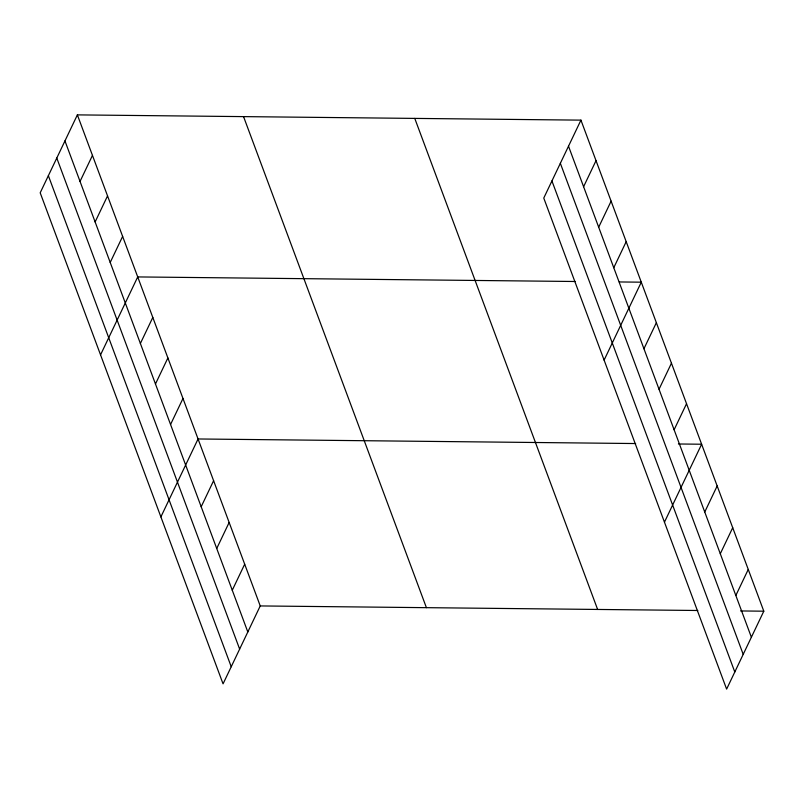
<?xml version="1.0" encoding="UTF-8"?>
<svg xmlns="http://www.w3.org/2000/svg" width="804" height="804" viewBox="0 0 804 804"><rect width="100%" height="100%" fill="white"/><g stroke="black" fill="none" stroke-linecap="round" stroke-linejoin="round"><path stroke-width="1.21" d="M77.375 114.882L40.2 192.809L223.06 683.862L260.235 605.935L77.375 114.882L580.94 120.138L763.8 611.191L726.625 689.118L543.765 198.065L580.94 120.138M80.038 181.433L92.46 155.393M95.123 221.954L107.545 195.905M110.208 262.466L122.63 236.416M100.55 354.855L137.715 276.928L575.302 281.5M140.378 343.489L152.8 317.439M155.463 384L167.885 357.951M170.548 424.512L182.98 398.462M160.89 516.902L198.065 438.974L635.642 443.547M201.181 506.761L213.603 480.712M216.728 548.499L229.15 522.449M232.266 590.236L244.687 564.197M583.603 186.699L596.025 160.649M598.689 227.21L611.11 201.161M613.774 267.722L626.195 241.672M604.106 360.112L641.28 282.184L619.291 281.953M643.944 348.745L656.365 322.695M659.029 389.257L671.451 363.207M674.114 429.768L686.536 403.719M664.456 522.158L701.631 444.23L678.415 443.989M704.746 512.017L717.168 485.968M720.294 553.755L732.715 527.705M735.831 595.493L748.253 569.453M260.235 605.935L697.822 610.497M740.584 610.95L763.8 611.191M568.508 146.187L751.378 637.23M560.348 163.302L743.208 654.356M551.936 180.95L734.796 671.993M414.763 118.399L597.623 609.452M243.552 116.62L426.411 607.663M64.953 140.921L247.813 631.974M56.782 158.046L239.642 649.099M48.371 175.694L231.23 666.737"/></g></svg>
